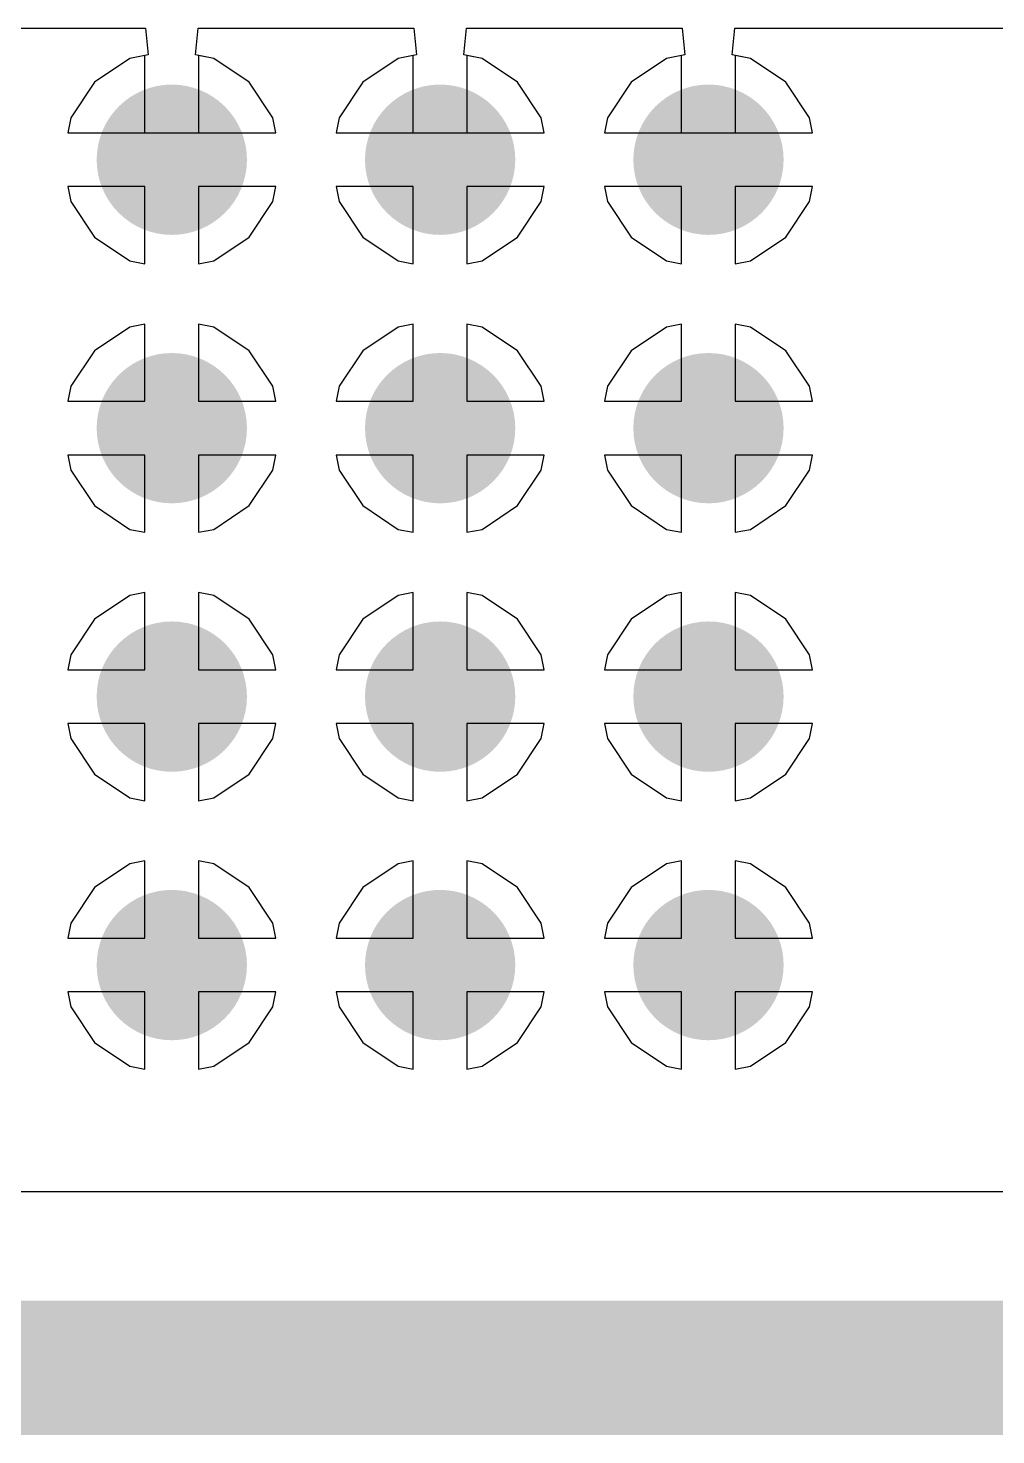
# Model space of a CAD drawing. Header units: millimetres. Extents: x 25 to 374, y 23 to 150.
# Drawn here: x 359.45 to 364.03, y 66.43 to 73.09 of the extents above; entities that cross this region are included whole.
import ezdxf

# ---------------------------------------------------------------- set-up
doc = ezdxf.new("R2010")
doc.units = ezdxf.units.MM
for name, color, linetype in [('BottomLayer', 5, 'Continuous'), ('BottomSolder', 6, 'Continuous'), ('MultiLayer', 9, 'Continuous'), ('TopLayer', 1, 'Continuous'), ('TopSolder', 216, 'Continuous'), ('ViaHoleLayer', 16, 'Continuous')]:
    doc.layers.add(name, color=color, linetype=linetype)

msp = doc.modelspace()

# ---------------------------------------------------------------- linework, layer by layer
at = {"layer": 'BottomLayer'}
for p, q in [((358.989, 73.0862), (360.0088, 73.0862)), ((360.0088, 73.0862), (360.0213, 72.9592)), ((360.2465, 72.9592), (360.259, 73.0862)), ((360.259, 73.0862), (361.2788, 73.0862)), ((361.2788, 73.0862), (361.2913, 72.9592)), ((361.5165, 72.9592), (361.529, 73.0862)), ((361.529, 73.0862), (362.5488, 73.0862)), ((362.5488, 73.0862), (362.5613, 72.9592)), ((362.7865, 72.9592), (362.799, 73.0862)), ((362.799, 73.0862), (365.7449, 73.0862)), ((359.9357, 72.9422), (359.7677, 72.8299)), ((360.0213, 72.9592), (359.9357, 72.9422)), ((360.3321, 72.9422), (360.2465, 72.9592)), ((360.5001, 72.8299), (360.3321, 72.9422)), ((361.2057, 72.9422), (361.0377, 72.8299)), ((361.2913, 72.9592), (361.2057, 72.9422)), ((361.6021, 72.9422), (361.5165, 72.9592)), ((361.7701, 72.8299), (361.6021, 72.9422)), ((362.4757, 72.9422), (362.3077, 72.8299)), ((362.5613, 72.9592), (362.4757, 72.9422)), ((362.8721, 72.9422), (362.7865, 72.9592)), ((363.0401, 72.8299), (362.8721, 72.9422)), ((359.7677, 72.8299), (359.6554, 72.6619)), ((360.6124, 72.6619), (360.5001, 72.8299)), ((361.0377, 72.8299), (360.9254, 72.6619)), ((361.8824, 72.6619), (361.7701, 72.8299)), ((362.3077, 72.8299), (362.1954, 72.6619)), ((363.1524, 72.6619), (363.0401, 72.8299)), ((359.6554, 72.6619), (359.6412, 72.5907)), ((360.6266, 72.5907), (360.6124, 72.6619)), ((360.9254, 72.6619), (360.9112, 72.5907)), ((361.8966, 72.5907), (361.8824, 72.6619)), ((362.1954, 72.6619), (362.1812, 72.5907)), ((363.1666, 72.5907), (363.1524, 72.6619)), ((359.6412, 72.5907), (360.6266, 72.5907)), ((360.9112, 72.5907), (361.8966, 72.5907)), ((362.1812, 72.5907), (363.1666, 72.5907)), ((360.0069, 72.3367), (359.6412, 72.3367)), ((359.6412, 72.3367), (359.6554, 72.2654)), ((360.0069, 71.971), (360.0069, 72.3367)), ((360.6266, 72.3367), (360.2609, 72.3367)), ((360.2609, 72.3367), (360.2609, 71.971)), ((360.6124, 72.2654), (360.6266, 72.3367)), ((361.2769, 72.3367), (360.9112, 72.3367)), ((360.9112, 72.3367), (360.9254, 72.2654)), ((361.2769, 71.971), (361.2769, 72.3367)), ((361.8966, 72.3367), (361.5309, 72.3367)), ((361.5309, 72.3367), (361.5309, 71.971)), ((361.8824, 72.2654), (361.8966, 72.3367)), ((362.5469, 72.3367), (362.1812, 72.3367)), ((362.1812, 72.3367), (362.1954, 72.2654)), ((362.5469, 71.971), (362.5469, 72.3367)), ((363.1666, 72.3367), (362.8009, 72.3367)), ((362.8009, 72.3367), (362.8009, 71.971)), ((363.1524, 72.2654), (363.1666, 72.3367)), ((359.6554, 72.2654), (359.7677, 72.0974)), ((360.5001, 72.0974), (360.6124, 72.2654)), ((360.9254, 72.2654), (361.0377, 72.0974)), ((361.7701, 72.0974), (361.8824, 72.2654)), ((362.1954, 72.2654), (362.3077, 72.0974)), ((363.0401, 72.0974), (363.1524, 72.2654)), ((359.7677, 72.0974), (359.9357, 71.9851)), ((360.3321, 71.9851), (360.5001, 72.0974)), ((361.0377, 72.0974), (361.2057, 71.9851)), ((361.6021, 71.9851), (361.7701, 72.0974)), ((362.3077, 72.0974), (362.4757, 71.9851)), ((362.8721, 71.9851), (363.0401, 72.0974)), ((359.9357, 71.9851), (360.0069, 71.971)), ((360.2609, 71.971), (360.3321, 71.9851)), ((361.2057, 71.9851), (361.2769, 71.971)), ((361.5309, 71.971), (361.6021, 71.9851)), ((362.4757, 71.9851), (362.5469, 71.971)), ((362.8009, 71.971), (362.8721, 71.9851)), ((360.0069, 71.6864), (359.9357, 71.6722)), ((360.0069, 71.3207), (360.0069, 71.6864)), ((360.3321, 71.6722), (360.2609, 71.6864)), ((360.2609, 71.6864), (360.2609, 71.3207)), ((361.2769, 71.6864), (361.2057, 71.6722)), ((361.2769, 71.3207), (361.2769, 71.6864)), ((361.6021, 71.6722), (361.5309, 71.6864)), ((361.5309, 71.6864), (361.5309, 71.3207)), ((362.5469, 71.6864), (362.4757, 71.6722)), ((362.5469, 71.3207), (362.5469, 71.6864)), ((362.8721, 71.6722), (362.8009, 71.6864)), ((362.8009, 71.6864), (362.8009, 71.3207)), ((359.9357, 71.6722), (359.7677, 71.5599)), ((360.5001, 71.5599), (360.3321, 71.6722)), ((361.2057, 71.6722), (361.0377, 71.5599)), ((361.7701, 71.5599), (361.6021, 71.6722)), ((362.4757, 71.6722), (362.3077, 71.5599)), ((363.0401, 71.5599), (362.8721, 71.6722)), ((359.7677, 71.5599), (359.6554, 71.3919)), ((360.6124, 71.3919), (360.5001, 71.5599)), ((361.0377, 71.5599), (360.9254, 71.3919)), ((361.8824, 71.3919), (361.7701, 71.5599)), ((362.3077, 71.5599), (362.1954, 71.3919)), ((363.1524, 71.3919), (363.0401, 71.5599)), ((359.6554, 71.3919), (359.6412, 71.3207)), ((360.6266, 71.3207), (360.6124, 71.3919)), ((360.9254, 71.3919), (360.9112, 71.3207)), ((361.8966, 71.3207), (361.8824, 71.3919)), ((362.1954, 71.3919), (362.1812, 71.3207)), ((363.1666, 71.3207), (363.1524, 71.3919)), ((359.6412, 71.3207), (360.0069, 71.3207)), ((360.2609, 71.3207), (360.6266, 71.3207)), ((360.9112, 71.3207), (361.2769, 71.3207)), ((361.5309, 71.3207), (361.8966, 71.3207)), ((362.1812, 71.3207), (362.5469, 71.3207)), ((362.8009, 71.3207), (363.1666, 71.3207)), ((360.0069, 71.0667), (359.6412, 71.0667)), ((359.6412, 71.0667), (359.6554, 70.9954)), ((360.0069, 70.701), (360.0069, 71.0667)), ((360.6266, 71.0667), (360.2609, 71.0667)), ((360.2609, 71.0667), (360.2609, 70.701)), ((360.6124, 70.9954), (360.6266, 71.0667)), ((361.2769, 71.0667), (360.9112, 71.0667)), ((360.9112, 71.0667), (360.9254, 70.9954)), ((361.2769, 70.701), (361.2769, 71.0667)), ((361.8966, 71.0667), (361.5309, 71.0667)), ((361.5309, 71.0667), (361.5309, 70.701)), ((361.8824, 70.9954), (361.8966, 71.0667)), ((362.5469, 71.0667), (362.1812, 71.0667)), ((362.1812, 71.0667), (362.1954, 70.9954)), ((362.5469, 70.701), (362.5469, 71.0667)), ((363.1666, 71.0667), (362.8009, 71.0667)), ((362.8009, 71.0667), (362.8009, 70.701)), ((363.1524, 70.9954), (363.1666, 71.0667)), ((359.6554, 70.9954), (359.7677, 70.8274)), ((360.5001, 70.8274), (360.6124, 70.9954)), ((360.9254, 70.9954), (361.0377, 70.8274)), ((361.7701, 70.8274), (361.8824, 70.9954)), ((362.1954, 70.9954), (362.3077, 70.8274)), ((363.0401, 70.8274), (363.1524, 70.9954)), ((359.7677, 70.8274), (359.9357, 70.7151)), ((360.3321, 70.7151), (360.5001, 70.8274)), ((361.0377, 70.8274), (361.2057, 70.7151)), ((361.6021, 70.7151), (361.7701, 70.8274)), ((362.3077, 70.8274), (362.4757, 70.7151)), ((362.8721, 70.7151), (363.0401, 70.8274)), ((359.9357, 70.7151), (360.0069, 70.701)), ((360.2609, 70.701), (360.3321, 70.7151)), ((361.2057, 70.7151), (361.2769, 70.701)), ((361.5309, 70.701), (361.6021, 70.7151)), ((362.4757, 70.7151), (362.5469, 70.701)), ((362.8009, 70.701), (362.8721, 70.7151)), ((360.0069, 70.4164), (359.9357, 70.4022)), ((360.0069, 70.0507), (360.0069, 70.4164)), ((360.3321, 70.4022), (360.2609, 70.4164)), ((360.2609, 70.4164), (360.2609, 70.0507)), ((361.2769, 70.4164), (361.2057, 70.4022)), ((361.2769, 70.0507), (361.2769, 70.4164)), ((361.6021, 70.4022), (361.5309, 70.4164)), ((361.5309, 70.4164), (361.5309, 70.0507)), ((362.5469, 70.4164), (362.4757, 70.4022)), ((362.5469, 70.0507), (362.5469, 70.4164)), ((362.8721, 70.4022), (362.8009, 70.4164)), ((362.8009, 70.4164), (362.8009, 70.0507)), ((359.9357, 70.4022), (359.7677, 70.2899)), ((360.5001, 70.2899), (360.3321, 70.4022)), ((361.2057, 70.4022), (361.0377, 70.2899)), ((361.7701, 70.2899), (361.6021, 70.4022)), ((362.4757, 70.4022), (362.3077, 70.2899)), ((363.0401, 70.2899), (362.8721, 70.4022)), ((359.7677, 70.2899), (359.6554, 70.1219)), ((360.6124, 70.1219), (360.5001, 70.2899)), ((361.0377, 70.2899), (360.9254, 70.1219)), ((361.8824, 70.1219), (361.7701, 70.2899)), ((362.3077, 70.2899), (362.1954, 70.1219)), ((363.1524, 70.1219), (363.0401, 70.2899)), ((359.6554, 70.1219), (359.6412, 70.0507)), ((360.6266, 70.0507), (360.6124, 70.1219)), ((360.9254, 70.1219), (360.9112, 70.0507)), ((361.8966, 70.0507), (361.8824, 70.1219)), ((362.1954, 70.1219), (362.1812, 70.0507)), ((363.1666, 70.0507), (363.1524, 70.1219)), ((359.6412, 70.0507), (360.0069, 70.0507)), ((360.2609, 70.0507), (360.6266, 70.0507)), ((360.9112, 70.0507), (361.2769, 70.0507)), ((361.5309, 70.0507), (361.8966, 70.0507)), ((362.1812, 70.0507), (362.5469, 70.0507)), ((362.8009, 70.0507), (363.1666, 70.0507)), ((360.0069, 69.7967), (359.6412, 69.7967)), ((359.6412, 69.7967), (359.6554, 69.7254)), ((360.0069, 69.431), (360.0069, 69.7967)), ((360.6266, 69.7967), (360.2609, 69.7967)), ((360.2609, 69.7967), (360.2609, 69.431)), ((360.6124, 69.7254), (360.6266, 69.7967)), ((361.2769, 69.7967), (360.9112, 69.7967)), ((360.9112, 69.7967), (360.9254, 69.7254)), ((361.2769, 69.431), (361.2769, 69.7967)), ((361.8966, 69.7967), (361.5309, 69.7967)), ((361.5309, 69.7967), (361.5309, 69.431)), ((361.8824, 69.7254), (361.8966, 69.7967)), ((362.5469, 69.7967), (362.1812, 69.7967)), ((362.1812, 69.7967), (362.1954, 69.7254)), ((362.5469, 69.431), (362.5469, 69.7967)), ((363.1666, 69.7967), (362.8009, 69.7967)), ((362.8009, 69.7967), (362.8009, 69.431)), ((363.1524, 69.7254), (363.1666, 69.7967)), ((359.6554, 69.7254), (359.7677, 69.5574)), ((360.5001, 69.5574), (360.6124, 69.7254)), ((360.9254, 69.7254), (361.0377, 69.5574)), ((361.7701, 69.5574), (361.8824, 69.7254)), ((362.1954, 69.7254), (362.3077, 69.5574)), ((363.0401, 69.5574), (363.1524, 69.7254)), ((359.7677, 69.5574), (359.9357, 69.4451)), ((360.3321, 69.4451), (360.5001, 69.5574)), ((361.0377, 69.5574), (361.2057, 69.4451)), ((361.6021, 69.4451), (361.7701, 69.5574)), ((362.3077, 69.5574), (362.4757, 69.4451)), ((362.8721, 69.4451), (363.0401, 69.5574)), ((359.9357, 69.4451), (360.0069, 69.431)), ((360.2609, 69.431), (360.3321, 69.4451)), ((361.2057, 69.4451), (361.2769, 69.431)), ((361.5309, 69.431), (361.6021, 69.4451)), ((362.4757, 69.4451), (362.5469, 69.431)), ((362.8009, 69.431), (362.8721, 69.4451)), ((360.0069, 69.1464), (359.9357, 69.1322)), ((360.0069, 68.7807), (360.0069, 69.1464)), ((360.3321, 69.1322), (360.2609, 69.1464)), ((360.2609, 69.1464), (360.2609, 68.7807)), ((361.2769, 69.1464), (361.2057, 69.1322)), ((361.2769, 68.7807), (361.2769, 69.1464)), ((361.6021, 69.1322), (361.5309, 69.1464)), ((361.5309, 69.1464), (361.5309, 68.7807)), ((362.5469, 69.1464), (362.4757, 69.1322)), ((362.5469, 68.7807), (362.5469, 69.1464)), ((362.8721, 69.1322), (362.8009, 69.1464)), ((362.8009, 69.1464), (362.8009, 68.7807)), ((359.9357, 69.1322), (359.7677, 69.0199)), ((360.5001, 69.0199), (360.3321, 69.1322)), ((361.2057, 69.1322), (361.0377, 69.0199)), ((361.7701, 69.0199), (361.6021, 69.1322)), ((362.4757, 69.1322), (362.3077, 69.0199)), ((363.0401, 69.0199), (362.8721, 69.1322)), ((359.7677, 69.0199), (359.6554, 68.8519)), ((360.6124, 68.8519), (360.5001, 69.0199)), ((361.0377, 69.0199), (360.9254, 68.8519)), ((361.8824, 68.8519), (361.7701, 69.0199)), ((362.3077, 69.0199), (362.1954, 68.8519)), ((363.1524, 68.8519), (363.0401, 69.0199)), ((359.6554, 68.8519), (359.6412, 68.7807)), ((360.6266, 68.7807), (360.6124, 68.8519)), ((360.9254, 68.8519), (360.9112, 68.7807)), ((361.8966, 68.7807), (361.8824, 68.8519)), ((362.1954, 68.8519), (362.1812, 68.7807)), ((363.1666, 68.7807), (363.1524, 68.8519)), ((359.6412, 68.7807), (360.0069, 68.7807)), ((360.2609, 68.7807), (360.6266, 68.7807)), ((360.9112, 68.7807), (361.2769, 68.7807)), ((361.5309, 68.7807), (361.8966, 68.7807)), ((362.1812, 68.7807), (362.5469, 68.7807)), ((362.8009, 68.7807), (363.1666, 68.7807)), ((360.0069, 68.5267), (359.6412, 68.5267)), ((359.6412, 68.5267), (359.6554, 68.4554)), ((360.0069, 68.161), (360.0069, 68.5267)), ((360.6266, 68.5267), (360.2609, 68.5267)), ((360.2609, 68.5267), (360.2609, 68.161)), ((360.6124, 68.4554), (360.6266, 68.5267)), ((361.2769, 68.5267), (360.9112, 68.5267)), ((360.9112, 68.5267), (360.9254, 68.4554)), ((361.2769, 68.161), (361.2769, 68.5267)), ((361.8966, 68.5267), (361.5309, 68.5267)), ((361.5309, 68.5267), (361.5309, 68.161)), ((361.8824, 68.4554), (361.8966, 68.5267)), ((362.5469, 68.5267), (362.1812, 68.5267)), ((362.1812, 68.5267), (362.1954, 68.4554)), ((362.5469, 68.161), (362.5469, 68.5267)), ((363.1666, 68.5267), (362.8009, 68.5267)), ((362.8009, 68.5267), (362.8009, 68.161)), ((363.1524, 68.4554), (363.1666, 68.5267)), ((359.6554, 68.4554), (359.7677, 68.2874)), ((360.5001, 68.2874), (360.6124, 68.4554)), ((360.9254, 68.4554), (361.0377, 68.2874)), ((361.7701, 68.2874), (361.8824, 68.4554)), ((362.1954, 68.4554), (362.3077, 68.2874)), ((363.0401, 68.2874), (363.1524, 68.4554)), ((359.7677, 68.2874), (359.9357, 68.1751)), ((360.3321, 68.1751), (360.5001, 68.2874)), ((361.0377, 68.2874), (361.2057, 68.1751)), ((361.6021, 68.1751), (361.7701, 68.2874)), ((362.3077, 68.2874), (362.4757, 68.1751)), ((362.8721, 68.1751), (363.0401, 68.2874)), ((359.9357, 68.1751), (360.0069, 68.161)), ((360.2609, 68.161), (360.3321, 68.1751)), ((361.2057, 68.1751), (361.2769, 68.161)), ((361.5309, 68.161), (361.6021, 68.1751)), ((362.4757, 68.1751), (362.5469, 68.161)), ((362.8009, 68.161), (362.8721, 68.1751)), ((364.869, 67.5813), (336.6028, 67.5813))]:
    msp.add_line(p, q, dxfattribs=at)
at = {"layer": 'BottomLayer', "const_width": 0.254}
for points in [[(360.0069, 72.4637, 1), (360.2609, 72.4637, 1)], [(361.2769, 72.4637, 1), (361.5309, 72.4637, 1)], [(362.5469, 72.4637, 1), (362.8009, 72.4637, 1)], [(360.0069, 71.1937, 1), (360.2609, 71.1937, 1)], [(361.2769, 71.1937, 1), (361.5309, 71.1937, 1)], [(362.5469, 71.1937, 1), (362.8009, 71.1937, 1)], [(360.0069, 69.9237, 1), (360.2609, 69.9237, 1)], [(361.2769, 69.9237, 1), (361.5309, 69.9237, 1)], [(362.5469, 69.9237, 1), (362.8009, 69.9237, 1)], [(360.0069, 68.6537, 1), (360.2609, 68.6537, 1)], [(361.2769, 68.6537, 1), (361.5309, 68.6537, 1)], [(362.5469, 68.6537, 1), (362.8009, 68.6537, 1)]]:
    msp.add_lwpolyline(points, format="xyb", close=True, dxfattribs=at)
at = {"layer": 'BottomLayer', "const_width": 0.635}
msp.add_lwpolyline([(336.2579, 66.7487), (365.2139, 66.7487)], dxfattribs=at)
at = {"layer": 'BottomSolder', "const_width": 0.3556}
for points in [[(359.9561, 72.4637, 1), (360.3117, 72.4637, 1)], [(361.2261, 72.4637, 1), (361.5817, 72.4637, 1)], [(362.4961, 72.4637, 1), (362.8517, 72.4637, 1)], [(359.9561, 71.1937, 1), (360.3117, 71.1937, 1)], [(361.2261, 71.1937, 1), (361.5817, 71.1937, 1)], [(362.4961, 71.1937, 1), (362.8517, 71.1937, 1)], [(359.9561, 69.9237, 1), (360.3117, 69.9237, 1)], [(361.2261, 69.9237, 1), (361.5817, 69.9237, 1)], [(362.4961, 69.9237, 1), (362.8517, 69.9237, 1)], [(359.9561, 68.6537, 1), (360.3117, 68.6537, 1)], [(361.2261, 68.6537, 1), (361.5817, 68.6537, 1)], [(362.4961, 68.6537, 1), (362.8517, 68.6537, 1)]]:
    msp.add_lwpolyline(points, format="xyb", close=True, dxfattribs=at)
at = {"layer": 'MultiLayer', "const_width": 0.254}
for points in [[(360.0069, 72.4637, 1), (360.2609, 72.4637, 1)], [(361.2769, 72.4637, 1), (361.5309, 72.4637, 1)], [(362.5469, 72.4637, 1), (362.8009, 72.4637, 1)], [(360.0069, 71.1937, 1), (360.2609, 71.1937, 1)], [(361.2769, 71.1937, 1), (361.5309, 71.1937, 1)], [(362.5469, 71.1937, 1), (362.8009, 71.1937, 1)], [(360.0069, 69.9237, 1), (360.2609, 69.9237, 1)], [(361.2769, 69.9237, 1), (361.5309, 69.9237, 1)], [(362.5469, 69.9237, 1), (362.8009, 69.9237, 1)], [(360.0069, 68.6537, 1), (360.2609, 68.6537, 1)], [(361.2769, 68.6537, 1), (361.5309, 68.6537, 1)], [(362.5469, 68.6537, 1), (362.8009, 68.6537, 1)]]:
    msp.add_lwpolyline(points, format="xyb", close=True, dxfattribs=at)
at = {"layer": 'TopLayer'}
for p, q in [((359.9357, 72.9422), (359.7677, 72.8299)), ((360.0069, 72.9564), (359.9357, 72.9422)), ((360.0069, 72.5907), (360.0069, 72.9564)), ((360.3321, 72.9422), (360.2609, 72.9564)), ((360.2609, 72.9564), (360.2609, 72.5907)), ((360.5001, 72.8299), (360.3321, 72.9422)), ((361.2057, 72.9422), (361.0377, 72.8299)), ((361.2769, 72.9564), (361.2057, 72.9422)), ((361.2769, 72.5907), (361.2769, 72.9564)), ((361.6021, 72.9422), (361.5309, 72.9564)), ((361.5309, 72.9564), (361.5309, 72.5907)), ((361.7701, 72.8299), (361.6021, 72.9422)), ((362.4757, 72.9422), (362.3077, 72.8299)), ((362.5469, 72.9564), (362.4757, 72.9422)), ((362.5469, 72.5907), (362.5469, 72.9564)), ((362.8721, 72.9422), (362.8009, 72.9564)), ((362.8009, 72.9564), (362.8009, 72.5907)), ((363.0401, 72.8299), (362.8721, 72.9422)), ((359.7677, 72.8299), (359.6554, 72.6619)), ((360.6124, 72.6619), (360.5001, 72.8299)), ((361.0377, 72.8299), (360.9254, 72.6619)), ((361.8824, 72.6619), (361.7701, 72.8299)), ((362.3077, 72.8299), (362.1954, 72.6619)), ((363.1524, 72.6619), (363.0401, 72.8299)), ((359.6554, 72.6619), (359.6412, 72.5907)), ((360.6266, 72.5907), (360.6124, 72.6619)), ((360.9254, 72.6619), (360.9112, 72.5907)), ((361.8966, 72.5907), (361.8824, 72.6619)), ((362.1954, 72.6619), (362.1812, 72.5907)), ((363.1666, 72.5907), (363.1524, 72.6619)), ((359.6412, 72.5907), (360.0069, 72.5907)), ((360.2609, 72.5907), (360.6266, 72.5907)), ((360.9112, 72.5907), (361.2769, 72.5907)), ((361.5309, 72.5907), (361.8966, 72.5907)), ((362.1812, 72.5907), (362.5469, 72.5907)), ((362.8009, 72.5907), (363.1666, 72.5907)), ((360.0069, 72.3367), (359.6412, 72.3367)), ((359.6412, 72.3367), (359.6554, 72.2654)), ((360.0069, 71.971), (360.0069, 72.3367)), ((360.6266, 72.3367), (360.2609, 72.3367)), ((360.2609, 72.3367), (360.2609, 71.971)), ((360.6124, 72.2654), (360.6266, 72.3367)), ((361.2769, 72.3367), (360.9112, 72.3367)), ((360.9112, 72.3367), (360.9254, 72.2654)), ((361.2769, 71.971), (361.2769, 72.3367)), ((361.8966, 72.3367), (361.5309, 72.3367)), ((361.5309, 72.3367), (361.5309, 71.971)), ((361.8824, 72.2654), (361.8966, 72.3367)), ((362.5469, 72.3367), (362.1812, 72.3367)), ((362.1812, 72.3367), (362.1954, 72.2654)), ((362.5469, 71.971), (362.5469, 72.3367)), ((363.1666, 72.3367), (362.8009, 72.3367)), ((362.8009, 72.3367), (362.8009, 71.971)), ((363.1524, 72.2654), (363.1666, 72.3367)), ((359.6554, 72.2654), (359.7677, 72.0974)), ((360.5001, 72.0974), (360.6124, 72.2654)), ((360.9254, 72.2654), (361.0377, 72.0974)), ((361.7701, 72.0974), (361.8824, 72.2654)), ((362.1954, 72.2654), (362.3077, 72.0974)), ((363.0401, 72.0974), (363.1524, 72.2654)), ((359.7677, 72.0974), (359.9357, 71.9851)), ((360.3321, 71.9851), (360.5001, 72.0974)), ((361.0377, 72.0974), (361.2057, 71.9851)), ((361.6021, 71.9851), (361.7701, 72.0974)), ((362.3077, 72.0974), (362.4757, 71.9851)), ((362.8721, 71.9851), (363.0401, 72.0974)), ((359.9357, 71.9851), (360.0069, 71.971)), ((360.2609, 71.971), (360.3321, 71.9851)), ((361.2057, 71.9851), (361.2769, 71.971)), ((361.5309, 71.971), (361.6021, 71.9851)), ((362.4757, 71.9851), (362.5469, 71.971)), ((362.8009, 71.971), (362.8721, 71.9851)), ((360.0069, 71.6864), (359.9357, 71.6722)), ((360.0069, 71.3207), (360.0069, 71.6864)), ((360.3321, 71.6722), (360.2609, 71.6864)), ((360.2609, 71.6864), (360.2609, 71.3207)), ((361.2769, 71.6864), (361.2057, 71.6722)), ((361.2769, 71.3207), (361.2769, 71.6864)), ((361.6021, 71.6722), (361.5309, 71.6864)), ((361.5309, 71.6864), (361.5309, 71.3207)), ((362.5469, 71.6864), (362.4757, 71.6722)), ((362.5469, 71.3207), (362.5469, 71.6864)), ((362.8721, 71.6722), (362.8009, 71.6864)), ((362.8009, 71.6864), (362.8009, 71.3207)), ((359.9357, 71.6722), (359.7677, 71.5599)), ((360.5001, 71.5599), (360.3321, 71.6722)), ((361.2057, 71.6722), (361.0377, 71.5599)), ((361.7701, 71.5599), (361.6021, 71.6722)), ((362.4757, 71.6722), (362.3077, 71.5599)), ((363.0401, 71.5599), (362.8721, 71.6722)), ((359.7677, 71.5599), (359.6554, 71.3919)), ((360.6124, 71.3919), (360.5001, 71.5599)), ((361.0377, 71.5599), (360.9254, 71.3919)), ((361.8824, 71.3919), (361.7701, 71.5599)), ((362.3077, 71.5599), (362.1954, 71.3919)), ((363.1524, 71.3919), (363.0401, 71.5599)), ((359.6554, 71.3919), (359.6412, 71.3207)), ((360.6266, 71.3207), (360.6124, 71.3919)), ((360.9254, 71.3919), (360.9112, 71.3207)), ((361.8966, 71.3207), (361.8824, 71.3919)), ((362.1954, 71.3919), (362.1812, 71.3207)), ((363.1666, 71.3207), (363.1524, 71.3919)), ((359.6412, 71.3207), (360.0069, 71.3207)), ((360.2609, 71.3207), (360.6266, 71.3207)), ((360.9112, 71.3207), (361.2769, 71.3207)), ((361.5309, 71.3207), (361.8966, 71.3207)), ((362.1812, 71.3207), (362.5469, 71.3207)), ((362.8009, 71.3207), (363.1666, 71.3207)), ((360.0069, 71.0667), (359.6412, 71.0667)), ((359.6412, 71.0667), (359.6554, 70.9954)), ((360.0069, 70.701), (360.0069, 71.0667)), ((360.6266, 71.0667), (360.2609, 71.0667)), ((360.2609, 71.0667), (360.2609, 70.701)), ((360.6124, 70.9954), (360.6266, 71.0667)), ((361.2769, 71.0667), (360.9112, 71.0667)), ((360.9112, 71.0667), (360.9254, 70.9954)), ((361.2769, 70.701), (361.2769, 71.0667)), ((361.8966, 71.0667), (361.5309, 71.0667)), ((361.5309, 71.0667), (361.5309, 70.701)), ((361.8824, 70.9954), (361.8966, 71.0667)), ((362.5469, 71.0667), (362.1812, 71.0667)), ((362.1812, 71.0667), (362.1954, 70.9954)), ((362.5469, 70.701), (362.5469, 71.0667)), ((363.1666, 71.0667), (362.8009, 71.0667)), ((362.8009, 71.0667), (362.8009, 70.701)), ((363.1524, 70.9954), (363.1666, 71.0667)), ((359.6554, 70.9954), (359.7677, 70.8274)), ((360.5001, 70.8274), (360.6124, 70.9954)), ((360.9254, 70.9954), (361.0377, 70.8274)), ((361.7701, 70.8274), (361.8824, 70.9954)), ((362.1954, 70.9954), (362.3077, 70.8274)), ((363.0401, 70.8274), (363.1524, 70.9954)), ((359.7677, 70.8274), (359.9357, 70.7151)), ((360.3321, 70.7151), (360.5001, 70.8274)), ((361.0377, 70.8274), (361.2057, 70.7151)), ((361.6021, 70.7151), (361.7701, 70.8274)), ((362.3077, 70.8274), (362.4757, 70.7151)), ((362.8721, 70.7151), (363.0401, 70.8274)), ((359.9357, 70.7151), (360.0069, 70.701)), ((360.2609, 70.701), (360.3321, 70.7151)), ((361.2057, 70.7151), (361.2769, 70.701)), ((361.5309, 70.701), (361.6021, 70.7151)), ((362.4757, 70.7151), (362.5469, 70.701)), ((362.8009, 70.701), (362.8721, 70.7151)), ((360.0069, 70.4164), (359.9357, 70.4022)), ((360.0069, 70.0507), (360.0069, 70.4164)), ((360.3321, 70.4022), (360.2609, 70.4164)), ((360.2609, 70.4164), (360.2609, 70.0507)), ((361.2769, 70.4164), (361.2057, 70.4022)), ((361.2769, 70.0507), (361.2769, 70.4164)), ((361.6021, 70.4022), (361.5309, 70.4164)), ((361.5309, 70.4164), (361.5309, 70.0507)), ((362.5469, 70.4164), (362.4757, 70.4022)), ((362.5469, 70.0507), (362.5469, 70.4164)), ((362.8721, 70.4022), (362.8009, 70.4164)), ((362.8009, 70.4164), (362.8009, 70.0507)), ((359.9357, 70.4022), (359.7677, 70.2899)), ((360.5001, 70.2899), (360.3321, 70.4022)), ((361.2057, 70.4022), (361.0377, 70.2899)), ((361.7701, 70.2899), (361.6021, 70.4022)), ((362.4757, 70.4022), (362.3077, 70.2899)), ((363.0401, 70.2899), (362.8721, 70.4022)), ((359.7677, 70.2899), (359.6554, 70.1219)), ((360.6124, 70.1219), (360.5001, 70.2899)), ((361.0377, 70.2899), (360.9254, 70.1219)), ((361.8824, 70.1219), (361.7701, 70.2899)), ((362.3077, 70.2899), (362.1954, 70.1219)), ((363.1524, 70.1219), (363.0401, 70.2899)), ((359.6554, 70.1219), (359.6412, 70.0507)), ((360.6266, 70.0507), (360.6124, 70.1219)), ((360.9254, 70.1219), (360.9112, 70.0507)), ((361.8966, 70.0507), (361.8824, 70.1219)), ((362.1954, 70.1219), (362.1812, 70.0507)), ((363.1666, 70.0507), (363.1524, 70.1219)), ((359.6412, 70.0507), (360.0069, 70.0507)), ((360.2609, 70.0507), (360.6266, 70.0507)), ((360.9112, 70.0507), (361.2769, 70.0507)), ((361.5309, 70.0507), (361.8966, 70.0507)), ((362.1812, 70.0507), (362.5469, 70.0507)), ((362.8009, 70.0507), (363.1666, 70.0507)), ((360.0069, 69.7967), (359.6412, 69.7967)), ((359.6412, 69.7967), (359.6554, 69.7254)), ((360.0069, 69.431), (360.0069, 69.7967)), ((360.6266, 69.7967), (360.2609, 69.7967)), ((360.2609, 69.7967), (360.2609, 69.431)), ((360.6124, 69.7254), (360.6266, 69.7967)), ((361.2769, 69.7967), (360.9112, 69.7967)), ((360.9112, 69.7967), (360.9254, 69.7254)), ((361.2769, 69.431), (361.2769, 69.7967)), ((361.8966, 69.7967), (361.5309, 69.7967)), ((361.5309, 69.7967), (361.5309, 69.431)), ((361.8824, 69.7254), (361.8966, 69.7967)), ((362.5469, 69.7967), (362.1812, 69.7967)), ((362.1812, 69.7967), (362.1954, 69.7254)), ((362.5469, 69.431), (362.5469, 69.7967)), ((363.1666, 69.7967), (362.8009, 69.7967)), ((362.8009, 69.7967), (362.8009, 69.431)), ((363.1524, 69.7254), (363.1666, 69.7967)), ((359.6554, 69.7254), (359.7677, 69.5574)), ((360.5001, 69.5574), (360.6124, 69.7254)), ((360.9254, 69.7254), (361.0377, 69.5574)), ((361.7701, 69.5574), (361.8824, 69.7254)), ((362.1954, 69.7254), (362.3077, 69.5574)), ((363.0401, 69.5574), (363.1524, 69.7254)), ((359.7677, 69.5574), (359.9357, 69.4451)), ((360.3321, 69.4451), (360.5001, 69.5574)), ((361.0377, 69.5574), (361.2057, 69.4451)), ((361.6021, 69.4451), (361.7701, 69.5574)), ((362.3077, 69.5574), (362.4757, 69.4451)), ((362.8721, 69.4451), (363.0401, 69.5574)), ((359.9357, 69.4451), (360.0069, 69.431)), ((360.2609, 69.431), (360.3321, 69.4451)), ((361.2057, 69.4451), (361.2769, 69.431)), ((361.5309, 69.431), (361.6021, 69.4451)), ((362.4757, 69.4451), (362.5469, 69.431)), ((362.8009, 69.431), (362.8721, 69.4451)), ((360.0069, 69.1464), (359.9357, 69.1322)), ((360.0069, 68.7807), (360.0069, 69.1464)), ((360.3321, 69.1322), (360.2609, 69.1464)), ((360.2609, 69.1464), (360.2609, 68.7807)), ((361.2769, 69.1464), (361.2057, 69.1322)), ((361.2769, 68.7807), (361.2769, 69.1464)), ((361.6021, 69.1322), (361.5309, 69.1464)), ((361.5309, 69.1464), (361.5309, 68.7807)), ((362.5469, 69.1464), (362.4757, 69.1322)), ((362.5469, 68.7807), (362.5469, 69.1464)), ((362.8721, 69.1322), (362.8009, 69.1464)), ((362.8009, 69.1464), (362.8009, 68.7807)), ((359.9357, 69.1322), (359.7677, 69.0199)), ((360.5001, 69.0199), (360.3321, 69.1322)), ((361.2057, 69.1322), (361.0377, 69.0199)), ((361.7701, 69.0199), (361.6021, 69.1322)), ((362.4757, 69.1322), (362.3077, 69.0199)), ((363.0401, 69.0199), (362.8721, 69.1322)), ((359.7677, 69.0199), (359.6554, 68.8519)), ((360.6124, 68.8519), (360.5001, 69.0199)), ((361.0377, 69.0199), (360.9254, 68.8519)), ((361.8824, 68.8519), (361.7701, 69.0199)), ((362.3077, 69.0199), (362.1954, 68.8519)), ((363.1524, 68.8519), (363.0401, 69.0199)), ((359.6554, 68.8519), (359.6412, 68.7807)), ((360.6266, 68.7807), (360.6124, 68.8519)), ((360.9254, 68.8519), (360.9112, 68.7807)), ((361.8966, 68.7807), (361.8824, 68.8519)), ((362.1954, 68.8519), (362.1812, 68.7807)), ((363.1666, 68.7807), (363.1524, 68.8519)), ((359.6412, 68.7807), (360.0069, 68.7807)), ((360.2609, 68.7807), (360.6266, 68.7807)), ((360.9112, 68.7807), (361.2769, 68.7807)), ((361.5309, 68.7807), (361.8966, 68.7807)), ((362.1812, 68.7807), (362.5469, 68.7807)), ((362.8009, 68.7807), (363.1666, 68.7807)), ((360.0069, 68.5267), (359.6412, 68.5267)), ((359.6412, 68.5267), (359.6554, 68.4554)), ((360.0069, 68.161), (360.0069, 68.5267)), ((360.6266, 68.5267), (360.2609, 68.5267)), ((360.2609, 68.5267), (360.2609, 68.161)), ((360.6124, 68.4554), (360.6266, 68.5267)), ((361.2769, 68.5267), (360.9112, 68.5267)), ((360.9112, 68.5267), (360.9254, 68.4554)), ((361.2769, 68.161), (361.2769, 68.5267)), ((361.8966, 68.5267), (361.5309, 68.5267)), ((361.5309, 68.5267), (361.5309, 68.161)), ((361.8824, 68.4554), (361.8966, 68.5267)), ((362.5469, 68.5267), (362.1812, 68.5267)), ((362.1812, 68.5267), (362.1954, 68.4554)), ((362.5469, 68.161), (362.5469, 68.5267)), ((363.1666, 68.5267), (362.8009, 68.5267)), ((362.8009, 68.5267), (362.8009, 68.161)), ((363.1524, 68.4554), (363.1666, 68.5267)), ((359.6554, 68.4554), (359.7677, 68.2874)), ((360.5001, 68.2874), (360.6124, 68.4554)), ((360.9254, 68.4554), (361.0377, 68.2874)), ((361.7701, 68.2874), (361.8824, 68.4554)), ((362.1954, 68.4554), (362.3077, 68.2874)), ((363.0401, 68.2874), (363.1524, 68.4554)), ((359.7677, 68.2874), (359.9357, 68.1751)), ((360.3321, 68.1751), (360.5001, 68.2874)), ((361.0377, 68.2874), (361.2057, 68.1751)), ((361.6021, 68.1751), (361.7701, 68.2874)), ((362.3077, 68.2874), (362.4757, 68.1751)), ((362.8721, 68.1751), (363.0401, 68.2874)), ((359.9357, 68.1751), (360.0069, 68.161)), ((360.2609, 68.161), (360.3321, 68.1751)), ((361.2057, 68.1751), (361.2769, 68.161)), ((361.5309, 68.161), (361.6021, 68.1751)), ((362.4757, 68.1751), (362.5469, 68.161)), ((362.8009, 68.161), (362.8721, 68.1751))]:
    msp.add_line(p, q, dxfattribs=at)
at = {"layer": 'TopLayer', "const_width": 0.254}
for points in [[(360.0069, 72.4637, 1), (360.2609, 72.4637, 1)], [(361.2769, 72.4637, 1), (361.5309, 72.4637, 1)], [(362.5469, 72.4637, 1), (362.8009, 72.4637, 1)], [(360.0069, 71.1937, 1), (360.2609, 71.1937, 1)], [(361.2769, 71.1937, 1), (361.5309, 71.1937, 1)], [(362.5469, 71.1937, 1), (362.8009, 71.1937, 1)], [(360.0069, 69.9237, 1), (360.2609, 69.9237, 1)], [(361.2769, 69.9237, 1), (361.5309, 69.9237, 1)], [(362.5469, 69.9237, 1), (362.8009, 69.9237, 1)], [(360.0069, 68.6537, 1), (360.2609, 68.6537, 1)], [(361.2769, 68.6537, 1), (361.5309, 68.6537, 1)], [(362.5469, 68.6537, 1), (362.8009, 68.6537, 1)]]:
    msp.add_lwpolyline(points, format="xyb", close=True, dxfattribs=at)
at = {"layer": 'TopSolder', "const_width": 0.3556}
for points in [[(359.9561, 72.4637, 1), (360.3117, 72.4637, 1)], [(361.2261, 72.4637, 1), (361.5817, 72.4637, 1)], [(362.4961, 72.4637, 1), (362.8517, 72.4637, 1)], [(359.9561, 71.1937, 1), (360.3117, 71.1937, 1)], [(361.2261, 71.1937, 1), (361.5817, 71.1937, 1)], [(362.4961, 71.1937, 1), (362.8517, 71.1937, 1)], [(359.9561, 69.9237, 1), (360.3117, 69.9237, 1)], [(361.2261, 69.9237, 1), (361.5817, 69.9237, 1)], [(362.4961, 69.9237, 1), (362.8517, 69.9237, 1)], [(359.9561, 68.6537, 1), (360.3117, 68.6537, 1)], [(361.2261, 68.6537, 1), (361.5817, 68.6537, 1)], [(362.4961, 68.6537, 1), (362.8517, 68.6537, 1)]]:
    msp.add_lwpolyline(points, format="xyb", close=True, dxfattribs=at)
at = {"layer": 'ViaHoleLayer', "const_width": 0.127}
for points in [[(360.0704, 72.4637, 1), (360.1974, 72.4637, 1)], [(361.3404, 72.4637, 1), (361.4674, 72.4637, 1)], [(362.6104, 72.4637, 1), (362.7374, 72.4637, 1)], [(360.0704, 71.1937, 1), (360.1974, 71.1937, 1)], [(361.3404, 71.1937, 1), (361.4674, 71.1937, 1)], [(362.6104, 71.1937, 1), (362.7374, 71.1937, 1)], [(360.0704, 69.9237, 1), (360.1974, 69.9237, 1)], [(361.3404, 69.9237, 1), (361.4674, 69.9237, 1)], [(362.6104, 69.9237, 1), (362.7374, 69.9237, 1)], [(360.0704, 68.6537, 1), (360.1974, 68.6537, 1)], [(361.3404, 68.6537, 1), (361.4674, 68.6537, 1)], [(362.6104, 68.6537, 1), (362.7374, 68.6537, 1)]]:
    msp.add_lwpolyline(points, format="xyb", close=True, dxfattribs=at)

doc.saveas('drawing.dxf')
